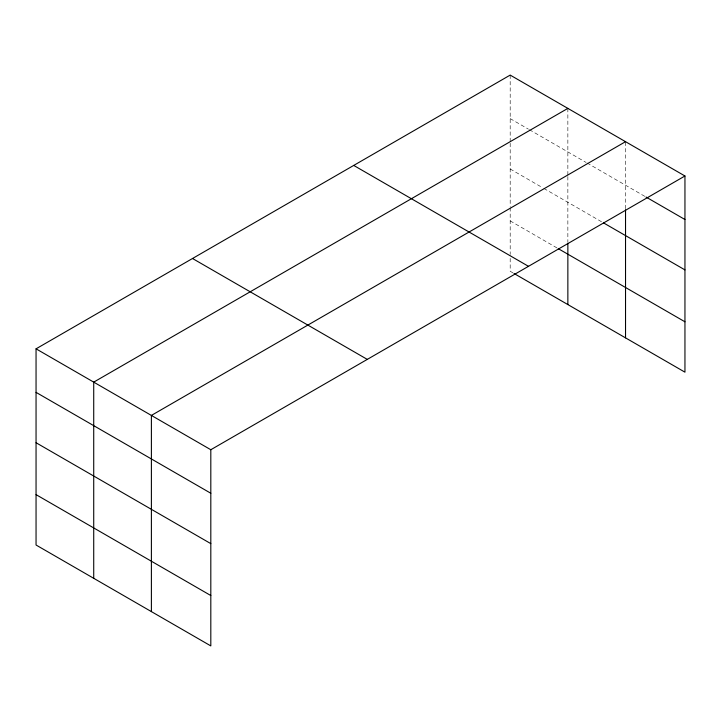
<?xml version="1.0" encoding="UTF-8"?>
<svg xmlns="http://www.w3.org/2000/svg" width="721" height="721" viewBox="0 0 721 721"><rect width="100%" height="100%" fill="white"/><g stroke="black" fill="none" stroke-linecap="round" stroke-linejoin="round"><path stroke-width="0.54" stroke-dasharray="3.6 2.7" d="M625.531 208.72L625.531 141.686M510.189 118.614L528.448 129.158M529.412 129.717L586.119 162.459M587.083 163.009L645.016 196.463M510.189 168.993L542.868 187.866M543.823 188.415L602.459 222.266M510.189 220.896L557.288 248.087M513.073 272.935L510.189 271.267L510.189 255.595M567.86 108.384L567.86 175.419M567.86 176.546L567.86 242.049M510.189 75.092L510.189 142.127M510.189 143.245L510.189 206.539M510.189 207.648L510.189 254.477"/><path stroke-width="1.08" d="M625.531 209.838L625.531 337.861M36.05 348.829L210.811 449.733L210.811 645.908L36.05 545.013L36.05 348.829L510.189 75.092L684.95 175.987L684.95 372.171L514.028 273.493M567.86 108.384L93.721 382.13L93.721 578.305M625.531 141.686L151.392 415.422L151.392 611.606M210.811 449.733L684.95 175.987M645.989 197.022L684.95 219.517M603.423 222.825L684.95 269.897M558.243 248.646L684.95 321.791M353.723 165.424L528.484 266.319M192.516 258.497L367.277 359.391M36.05 392.359L210.811 493.254M36.05 442.73L210.811 543.634M36.05 494.633L210.811 595.537M567.86 243.148L567.86 304.568"/></g></svg>
